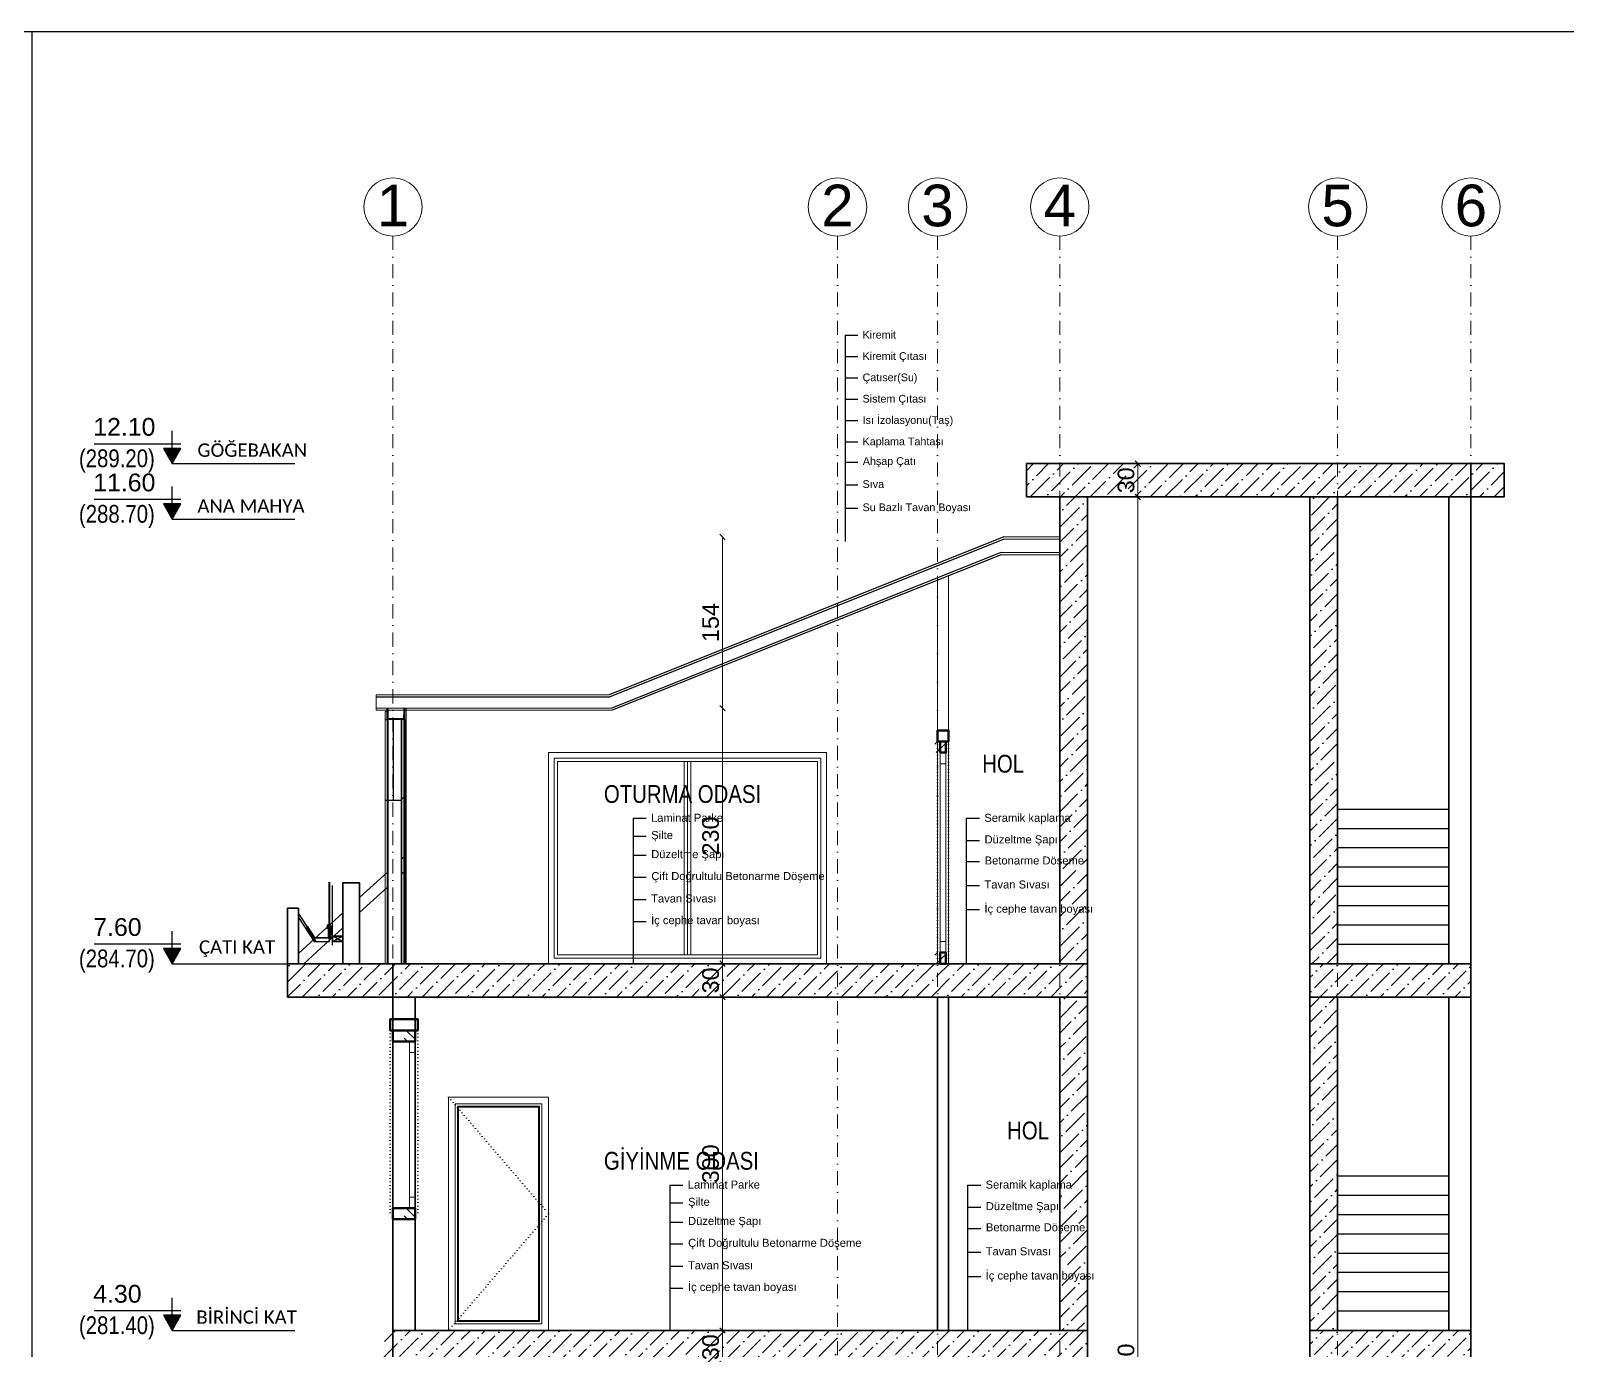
# Model space of a CAD drawing. Header units: millimetres. Extents: x 708 to 46452, y -4963 to 3960.
# Drawn here: x 21059 to 22442, y -3519 to -2332 of the extents above; entities that cross this region are included whole.
import ezdxf

# ---------------------------------------------------------------- set-up
doc = ezdxf.new("R2010")
doc.units = ezdxf.units.MM
for name, pattern in [('ACAD_ISO07W100', [3, 0, -3]), ('ACAD_ISO10W100', [18, 12, -3, 0, -3]), ('DASHDOT', [25.4, 12.7, -6.35, 0, -6.35])]:
    doc.linetypes.add(name, pattern=pattern)
for name, color, linetype, lineweight in [('00_IC_OLCU', 139, 'Continuous', 20), ('00_KOLON', 2, 'Continuous', 35), ('20', 1, 'Continuous', 0), ('AKS', 153, 'ACAD_ISO10W100', 20), ('aks ve noktalılar', 129, 'DASHDOT', 13), ('ARC-ATP-DUVAR', 7, 'Continuous', 40), ('BETONARME TARAMA', 8, 'Continuous', 25), ('CS DUVAR', 6, 'Continuous', 40), ('duvar', 6, 'Continuous', 35), ('KAPI', 133, 'Continuous', 20), ('Kapı ve Pencereler', 253, 'Continuous', 5), ('KESİTA$0$KAPLAMA', 33, 'Continuous', 25), ('KESİTA$0$Kolon', 164, 'Continuous', 35), ('KESİTA$0$OLUK', 201, 'Continuous', 25), ('KESİTA$0$STANDARD', 7, 'Continuous', 25), ('KESİTA$0$Y3', 155, 'Continuous', 25), ('KOLON', 7, 'Continuous', 50), ('Kolon Tarama', 163, 'Continuous', 13), ('Merdiven Noktalamaları', 251, 'ACAD_ISO07W100', 20), ('Y', 41, 'Continuous', 30), ('YAZI', 40, 'Continuous', 25), ('YD', 7, 'Continuous', 5), ('yerkapl', 8, 'Continuous', 5), ('Çerçeve', 8, 'Continuous', 30)]:
    doc.layers.add(name, color=color, linetype=linetype, lineweight=lineweight)
doc.layers.add('DIŞ KAPI', color=7, linetype='Continuous', lineweight=18, true_color=0x754806)
doc.layers.add('KP', color=1, linetype='Continuous')
doc.styles.add('arial_1_18', font='arial.ttf', dxfattribs={"height": 0.2})
doc.styles.get("Standard").update_dxf_attribs({"font": 'arial.ttf'})
doc.styles.add('şenşakrak', font='swissel.ttf', dxfattribs={"height": 10})
doc.dimstyles.new('ALP_OLCU', dxfattribs={"dimscale": 0, "dimtxt": 15, "dimasz": 5, "dimexe": 0.18, "dimexo": 0.06, "dimgap": 3, "dimtad": 1, "dimdec": 0, "dimrnd": 0.1, "dimzin": 9, "dimdsep": 46, "dimtxsty": 'Standard', "dimblk": 'OBLIQUE', "dimcen": 0, "dimse1": 1, "dimse2": 1, "dimclrd": 256, "dimclre": 256, "dimclrt": 53, "dimadec": 0, "dimazin": 0, "dimtfac": 1, "dimtdec": 0, "dimtix": 1, "dimtmove": 1, "dimatfit": 3, "dimldrblk": 'ARCHTICK', "dimfxl": 0.18, "dimtolj": 1, "dimlwd": -1, "dimarcsym": 0})

# ---------------------------------------------------------------- blocks, each defined once
blk = doc.blocks.new('160X160 PEN KESİT')
at = {"layer": 'Kolon Tarama'}
h = blk.add_hatch(dxfattribs=at)
h.set_pattern_fill('ANSI31', color=256, scale=2)
h.set_pattern_definition([(45, (84688.796, -97755), (-4.49012806, 4.49012806), [])])
h.paths.add_polyline_path([(9585.6, -22008.4), (9585.6, -21998.4), (9595.6, -21998.4), (9595.6, -22008.4)])
h = blk.add_hatch(dxfattribs=at)
h.set_pattern_fill('ANSI31', color=256, scale=2)
h.set_pattern_definition([(45, (84688.796, -97915), (-4.49012806, 4.49012806), [])])
h.paths.add_polyline_path([(9585.6, -22168.4), (9585.6, -22158.4), (9595.6, -22158.4), (9595.6, -22168.4)])
at = {"layer": 'Kapı ve Pencereler'}
for p, q in [((9585.6, -22148.9, 0), (9585.6, -22008.4, 0)), ((9585.6, -22148.9, 0), (9585.6, -22008.4, 0)), ((9590.6, -22008.4, 0), (9590.6, -22158.4, 0)), ((9590.6, -22008.4, 0), (9590.6, -22158.4, 0))]:
    blk.add_line(p, q, dxfattribs=at)
at = {"layer": 'Kapı ve Pencereler', "elevation": 0}
for points in [[(9605.6, -22008.4), (9585.6, -22008.4), (9585.6, -21998.4), (9605.6, -21998.4)], [(9585.6, -22008.4), (9590.6, -22008.4), (9590.6, -22018.4), (9585.6, -22018.4)], [(9590.6, -22008.4), (9605.6, -22008.4), (9605.6, -22158.4), (9590.6, -22158.4)], [(9590.6, -22008.4), (9605.6, -22008.4), (9605.6, -22158.4), (9590.6, -22158.4)], [(9585.6, -22148.4), (9590.6, -22148.4), (9590.6, -22158.4), (9585.6, -22158.4)], [(9605.6, -22168.4), (9585.6, -22168.4), (9585.6, -22158.4), (9605.6, -22158.4)]]:
    blk.add_lwpolyline(points, close=True, dxfattribs=at)
at = {"layer": 'KOLON', "elevation": 0}
for points in [[(9608.1, -21998.4), (9583.1, -21998.4), (9583.1, -21988.4), (9608.1, -21988.4)], [(9605.6, -22008.4), (9585.6, -22008.4), (9585.6, -21998.4), (9605.6, -21998.4)], [(9605.6, -22168.4), (9585.6, -22168.4), (9585.6, -22158.4), (9605.6, -22158.4)]]:
    blk.add_lwpolyline(points, close=True, dxfattribs=at)
at = {"layer": 'Merdiven Noktalamaları'}
for p, q in [((9583.1, -21998.4, 0), (9583.1, -22168.4, 0)), ((9608.1, -21998.4, 0), (9608.1, -22168.4, 0))]:
    blk.add_line(p, q, dxfattribs=at)
blk = doc.blocks.new('malzeme 2')
at = {"layer": 'Y'}
for p, q in [((0, 130.9), (11.8, 130.9)), ((0, 130.9), (0, 0)), ((0, 114.8), (11.8, 114.8)), ((0, 97.6), (11.8, 97.6)), ((0, 77.9), (11.8, 77.9)), ((0, 57.8), (11.8, 57.8)), ((0, 38.1), (11.8, 38.1))]:
    blk.add_line(p, q, dxfattribs=at)
at = {"layer": 'YD', "style": 'şenşakrak'}
for s, p in [('Laminat Parke', (16.2, 127.7)), ('Şilte', (16.4, 112.2)), ('Düzeltme Şapı', (16.4, 95)), ('Çift Doğrultulu Betonarme Döşeme', (16.5, 75.3)), ('Tavan Sıvası', (16.3, 55.1)), ('İç cephe tavan boyası', (16.3, 35.6))]:
    blk.add_text(s, height=7.2, dxfattribs=at).set_placement(p)
blk = doc.blocks.new('malzeme 1')
at = {"layer": 'Y'}
for p, q in [((0, 130.9), (11.8, 130.9)), ((0, 130.9), (0, 0)), ((0, 110.9), (11.8, 110.9)), ((0, 91.9), (11.8, 91.9)), ((0, 70.5), (11.8, 70.5)), ((0, 48.7), (11.8, 48.7))]:
    blk.add_line(p, q, dxfattribs=at)
at = {"layer": 'YD', "style": 'şenşakrak'}
for s, p in [('Seramik kaplama', (16.2, 127.7)), ('Düzeltme Şapı', (16.4, 108.3)), ('Betonarme Döşeme', (16.5, 89.3)), ('Tavan Sıvası', (16.3, 67.7)), ('İç cephe tavan boyası', (16.3, 45.9))]:
    blk.add_text(s, height=7.2, dxfattribs=at).set_placement(p)
blk = doc.blocks.new('gae')
at = {"layer": 'yerkapl'}
blk.add_hatch(color=256, dxfattribs=at).paths.add_polyline_path([(10.1, 17.5), (-10.1, 17.5), (0, 0)])
for p, q in [((0, 17.5), (0, 37.6)), ((0, 17.5), (0, 37.6)), ((-10.1, 22.5), (89.7, 22.5)), ((-10.1, 22.5), (89.7, 22.5)), ((0, 0), (-10.1, 17.5)), ((-10.1, 17.5), (10.1, 17.5)), ((0, 0), (-10.1, 17.5)), ((-10.1, 17.5), (10.1, 17.5)), ((10.1, 17.5), (0, 0)), ((10.1, 17.5), (0, 0))]:
    blk.add_line(p, q)
blk.add_lwpolyline([(0, 0), (-98.9, 0)])
blk = doc.blocks.new('UDTYUU')
blk.add_line((-169286.9, 45227.8), (-169397.4, 45227.8))
at = {"xscale": 0.7839999999999999, "yscale": 0.7839999999999999, "zscale": 0.7839999999999999}
blk.add_blockref('gae', (-169286.9, 45227.8), dxfattribs=at)
blk = doc.blocks.new('khjkjhkjh')
at = {"layer": 'Y'}
for p, q in [((645667.6, 4566150.1), (645667.6, 4565964.6)), ((645667.6, 4566150.1), (645678.9, 4566150.1)), ((645667.6, 4566130.9), (645678.9, 4566130.9)), ((645667.6, 4566111.7), (645678.9, 4566111.7)), ((645667.6, 4566092.5), (645678.9, 4566092.5)), ((645667.6, 4566073.3), (645678.9, 4566073.3)), ((645667.6, 4566054.2), (645678.9, 4566054.2)), ((645667.6, 4566035.9), (645678.9, 4566035.9)), ((645667.6, 4566015.4), (645678.9, 4566015.4)), ((645667.6, 4565994.5), (645678.9, 4565994.5))]:
    blk.add_line(p, q, dxfattribs=at)
at = {"layer": 'YD', "style": 'şenşakrak'}
for s, height, p in [('Kiremit', 6.91, (645683.2, 4566147.1)), ('Kiremit Çıtası', 6.912, (645683.2, 4566127.9)), ('Çatıser(Su)', 6.912, (645683.2, 4566108.7)), ('Sistem Çıtası', 6.912, (645683.2, 4566089.5)), ('Isı İzolasyonu(Taş)', 6.912, (645683.2, 4566070.3)), ('Kaplama Tahtası', 6.912, (645683.2, 4566051.1)), ('Ahşap Çatı', 6.91, (645683.4, 4566033.4)), ('Sıva', 6.91, (645683.2, 4566012.7)), ('Su Bazlı Tavan Boyası', 6.912, (645683.2, 4565991.8))]:
    blk.add_text(s, height=height, dxfattribs=at).set_placement(p)
blk = doc.blocks.new('_Oblique')
at = {"color": 0, "linetype": 'ByBlock', "lineweight": -2}
blk.add_line((-0.5, -0.5), (0.5, 0.5), dxfattribs=at)
blk = doc.blocks.new('*D1444')
at = {"layer": '00_IC_OLCU', "transparency": 16777216}
blk.add_line((22055.4, -4321), (22055.4, -2751), dxfattribs=at)
at = {"layer": 'Defpoints', "color": 0, "transparency": 16777216}
for p in [(22055.4, -2751), (22092.6, -2751), (22080.1, -4321)]:
    blk.add_point(p, dxfattribs=at)
at = {"layer": '00_IC_OLCU', "transparency": 16777216, "xscale": 5, "yscale": 5, "zscale": 5}
for p, rotation in [((22055.4, -2751), 90), ((22055.4, -4321), 270)]:
    blk.add_blockref('_Oblique', p, dxfattribs=dict(at, rotation=rotation))
at = {"layer": '00_IC_OLCU', "color": 53, "transparency": 16777216, "insert": (22044.8, -3536), "char_height": 15, "attachment_point": 5, "rotation": 90}
blk.add_mtext('\\A1;1570', dxfattribs=at)
blk = doc.blocks.new('_ArchTick')
at = {"color": 0, "linetype": 'ByBlock', "const_width": 0.15}
blk.add_lwpolyline([(-0.5, -0.5), (0.5, 0.5)], dxfattribs=at)
blk = doc.blocks.new('*D1445')
at = {"layer": '00_IC_OLCU', "transparency": 16777216}
blk.add_line((22055.4, -2751), (22055.4, -2721), dxfattribs=at)
at = {"layer": 'Defpoints', "color": 0, "transparency": 16777216}
for p in [(22055.4, -2721), (22055.4, -2721), (22092.6, -2751)]:
    blk.add_point(p, dxfattribs=at)
at = {"layer": '00_IC_OLCU', "transparency": 16777216, "xscale": 5, "yscale": 5, "zscale": 5}
for p, rotation in [((22055.4, -2721), 90), ((22055.4, -2751), 270)]:
    blk.add_blockref('_Oblique', p, dxfattribs=dict(at, rotation=rotation))
at = {"layer": '00_IC_OLCU', "color": 53, "transparency": 16777216, "insert": (22044.8, -2736), "char_height": 15, "attachment_point": 5, "rotation": 90}
blk.add_mtext('\\A1;30', dxfattribs=at)
blk = doc.blocks.new('*D1449')
at = {"layer": '00_IC_OLCU', "transparency": 16777216}
blk.add_line((21681.6, -3531), (21681.6, -3501), dxfattribs=at)
at = {"layer": 'Defpoints', "color": 0, "transparency": 16777216}
for p in [(21681.6, -3501), (21681.6, -3501), (21681.6, -3531)]:
    blk.add_point(p, dxfattribs=at)
at = {"layer": '00_IC_OLCU', "transparency": 16777216, "xscale": 5, "yscale": 5, "zscale": 5}
for p, rotation in [((21681.6, -3501), 90), ((21681.6, -3531), 270)]:
    blk.add_blockref('_Oblique', p, dxfattribs=dict(at, rotation=rotation))
at = {"layer": '00_IC_OLCU', "color": 53, "transparency": 16777216, "insert": (21671, -3516), "char_height": 15, "attachment_point": 5, "rotation": 90}
blk.add_mtext('\\A1;30', dxfattribs=at)
blk = doc.blocks.new('*D1450')
at = {"layer": '00_IC_OLCU', "transparency": 16777216}
blk.add_line((21681.6, -3501), (21681.6, -3201), dxfattribs=at)
at = {"layer": 'Defpoints', "color": 0, "transparency": 16777216}
for p in [(21663.1, -3201), (21681.6, -3201), (21681.6, -3501)]:
    blk.add_point(p, dxfattribs=at)
at = {"layer": '00_IC_OLCU', "transparency": 16777216, "xscale": 5, "yscale": 5, "zscale": 5}
for p, rotation in [((21681.6, -3201), 90), ((21681.6, -3501), 270)]:
    blk.add_blockref('_Oblique', p, dxfattribs=dict(at, rotation=rotation))
at = {"layer": '00_IC_OLCU', "color": 53, "transparency": 16777216, "insert": (21671, -3351), "char_height": 15, "attachment_point": 5, "rotation": 90}
blk.add_mtext('\\A1;300', dxfattribs=at)
blk = doc.blocks.new('*D1451')
at = {"layer": '00_IC_OLCU', "transparency": 16777216}
blk.add_line((21681.6, -3201), (21681.6, -3171), dxfattribs=at)
at = {"layer": 'Defpoints', "color": 0, "transparency": 16777216}
for p in [(21681.6, -3171), (21785.1, -3171), (21663.1, -3201)]:
    blk.add_point(p, dxfattribs=at)
at = {"layer": '00_IC_OLCU', "transparency": 16777216, "xscale": 5, "yscale": 5, "zscale": 5}
for p, rotation in [((21681.6, -3171), 90), ((21681.6, -3201), 270)]:
    blk.add_blockref('_Oblique', p, dxfattribs=dict(at, rotation=rotation))
at = {"layer": '00_IC_OLCU', "color": 53, "transparency": 16777216, "insert": (21671, -3186), "char_height": 15, "attachment_point": 5, "rotation": 90}
blk.add_mtext('\\A1;30', dxfattribs=at)
blk = doc.blocks.new('*D1452')
at = {"layer": '00_IC_OLCU', "transparency": 16777216}
blk.add_line((21681.6, -3171), (21681.6, -2941), dxfattribs=at)
at = {"layer": 'Defpoints', "color": 0, "transparency": 16777216}
for p in [(21582.1, -2941), (21681.6, -2941), (21785.1, -3171)]:
    blk.add_point(p, dxfattribs=at)
at = {"layer": '00_IC_OLCU', "transparency": 16777216, "xscale": 5, "yscale": 5, "zscale": 5}
for p, rotation in [((21681.6, -2941), 90), ((21681.6, -3171), 270)]:
    blk.add_blockref('_Oblique', p, dxfattribs=dict(at, rotation=rotation))
at = {"layer": '00_IC_OLCU', "color": 53, "transparency": 16777216, "insert": (21671, -3056), "char_height": 15, "attachment_point": 5, "rotation": 90}
blk.add_mtext('\\A1;230', dxfattribs=at)
blk = doc.blocks.new('*D1446')
at = {"layer": '00_IC_OLCU', "transparency": 16777216}
blk.add_line((21681.6, -2941), (21681.6, -2787), dxfattribs=at)
at = {"layer": 'Defpoints', "color": 0, "transparency": 16777216}
for p in [(21681.6, -2787), (21934.8, -2787), (21582.1, -2941)]:
    blk.add_point(p, dxfattribs=at)
at = {"layer": '00_IC_OLCU', "transparency": 16777216, "xscale": 5, "yscale": 5, "zscale": 5}
for p, rotation in [((21681.6, -2787), 90), ((21681.6, -2941), 270)]:
    blk.add_blockref('_Oblique', p, dxfattribs=dict(at, rotation=rotation))
at = {"layer": '00_IC_OLCU', "color": 53, "transparency": 16777216, "insert": (21671, -2864), "char_height": 15, "attachment_point": 5, "rotation": 90}
blk.add_mtext('\\A1;154', dxfattribs=at)

msp = doc.modelspace()

# ---------------------------------------------------------------- hatches: boundary and pattern name
at = {"layer": 'BETONARME TARAMA'}
h = msp.add_hatch(dxfattribs=at)
h.set_pattern_fill('ANSI36', color=256, scale=3)
h.set_pattern_definition([(45, (1932.024, -3892.023), (5.051394, 18.5217782), [23.8125, -4.7625, 0, -4.7625])])
h.paths.add_polyline_path([(21955.118, -2720.971), (22385.118, -2720.971), (22385.118, -2750.971), (22210.118, -2750.971), (21985.118, -2750.971), (21955.118, -2750.971)])
h.paths.add_polyline_path([(22210.118, -2750.971), (22235.118, -2750.971), (22235.118, -3170.971), (22210.118, -3170.971)])
h.paths.add_polyline_path([(21985.118, -2750.971), (22010.118, -2750.971), (22010.118, -3170.971), (21985.118, -3170.971)])
h = msp.add_hatch(dxfattribs=at)
h.set_pattern_fill('ANSI36', color=256, scale=3)
h.set_pattern_definition([(45, (9592.619, -3394.68), (5.051394, 18.521778), [23.8125, -4.7625, 0, -4.7625])])
h.paths.add_polyline_path([(21985.118, -3200.971), (22010.118, -3200.971), (22010.118, -3500.971), (21985.118, -3500.971)])
h.paths.add_polyline_path([(22210.118, -3200.971), (22235.118, -3200.971), (22235.118, -3500.971), (22210.118, -3500.971)])
h.paths.add_polyline_path([(22210.118, -3200.971), (22210.118, -3170.971), (22355.118, -3170.971), (22355.118, -3200.971)])
h.paths.add_polyline_path([(22010.118, -3170.971), (22010.118, -3200.971), (21290.118, -3200.971), (21290.118, -3170.971)])
h = msp.add_hatch(dxfattribs=at)
h.set_pattern_fill('ANSI36', color=256, scale=3)
h.set_pattern_definition([(45, (9592.619, -3724.68), (5.051394, 18.521778), [23.8125, -4.7625, 0, -4.7625])])
h.paths.add_polyline_path([(21985.118, -3530.971), (22010.118, -3530.971), (22010.118, -3830.971), (21985.118, -3830.971)])
h.paths.add_polyline_path([(22210.118, -3530.971), (22235.118, -3530.971), (22235.118, -3830.971), (22210.118, -3830.971)])
h.paths.add_polyline_path([(22210.118, -3530.971), (22210.118, -3500.971), (22355.118, -3500.971), (22355.118, -3530.971)])
h.paths.add_polyline_path([(22010.118, -3500.971), (22010.118, -3530.971), (21375.118, -3530.971), (21375.118, -3500.971)])
at = {"layer": 'Kolon Tarama'}
h = msp.add_hatch(dxfattribs=at)
h.set_pattern_fill('ANSI31', color=256, scale=2)
h.set_pattern_definition([(45, (97013.736, -78727.5283), (-4.49012806, 4.49012806), [])])
h.paths.add_polyline_path([(21882.618, -2980.971), (21882.618, -2970.971), (21872.618, -2970.971), (21872.618, -2980.971)])
h = msp.add_hatch(dxfattribs=at)
h.set_pattern_fill('ANSI31', color=256, scale=2)
h.set_pattern_definition([(45, (97013.736, -78917.5283), (-4.49012806, 4.49012806), [])])
h.paths.add_polyline_path([(21882.618, -3170.971), (21882.618, -3160.971), (21872.618, -3160.971), (21872.618, -3170.971)])

# ---------------------------------------------------------------- linework, layer by layer
msp.add_line((21330.53, -3100.619), (21330.53, -3154.396))
at = {"lineweight": -2}
for p, q in [((21328.531, -3137.24), (21330.531, -3147.241)), ((21328.531, -3147.241), (21330.531, -3137.24)), ((21328.531, -3137.24), (21330.531, -3147.241)), ((21328.531, -3147.241), (21330.531, -3137.24)), ((21328.531, -3137.446), (21330.531, -3147.447)), ((21328.531, -3147.447), (21330.531, -3137.446)), ((21328.531, -3137.446), (21330.531, -3147.447)), ((21328.531, -3147.447), (21330.531, -3137.446))]:
    msp.add_line(p, q, dxfattribs=at)
for points in [[(21385.649, -3023.77), (21385.649, -2950.917)], [(21378.123, -3023.77), (21393.176, -3023.77)], [(21290.118, -3121.005), (21290.178, -3120.971)]]:
    msp.add_lwpolyline(points)
at = {"color": 251, "true_color": 0x636466}
for points in [[(22335.118, -3032.091), (22235.118, -3032.091)], [(22335.118, -3049.451), (22235.118, -3049.451)], [(22335.118, -3066.811), (22235.118, -3066.811)], [(22335.118, -3084.171), (22235.118, -3084.171)], [(22335.118, -3101.531), (22235.118, -3101.531)], [(22335.118, -3118.891), (22235.118, -3118.891)], [(22335.118, -3136.251), (22235.118, -3136.251)], [(22335.118, -3153.611), (22235.118, -3153.611)], [(22335.118, -3362.091), (22235.118, -3362.091)], [(22335.118, -3379.451), (22235.118, -3379.451)], [(22335.118, -3396.811), (22235.118, -3396.811)], [(22335.118, -3414.171), (22235.118, -3414.171)], [(22335.118, -3431.531), (22235.118, -3431.531)], [(22335.118, -3448.891), (22235.118, -3448.891)], [(22335.118, -3466.251), (22235.118, -3466.251)], [(22335.118, -3483.611), (22235.118, -3483.611)]]:
    msp.add_lwpolyline(points, dxfattribs=at)
at = {"lineweight": -2}
for points in [[(21330.531, -3147.241), (21330.531, -3147.241), (21328.531, -3147.241), (21328.531, -3137.24), (21330.531, -3137.24), (21330.531, -3147.241)], [(21330.531, -3147.241), (21330.531, -3147.241), (21328.531, -3147.241), (21328.531, -3137.24), (21330.531, -3137.24), (21330.531, -3147.241)], [(21330.531, -3147.447), (21330.531, -3147.447), (21328.531, -3147.447), (21328.531, -3137.446), (21330.531, -3137.446), (21330.531, -3147.447)], [(21330.531, -3147.447), (21330.531, -3147.447), (21328.531, -3147.447), (21328.531, -3137.446), (21330.531, -3137.446), (21330.531, -3147.447)]]:
    msp.add_lwpolyline(points, dxfattribs=at)
at = {"layer": '00_KOLON'}
for p, q in [((22355.118, -2720.971), (21955.118, -2720.971)), ((21977.118, -2720.971), (22355.118, -2720.971)), ((22355.118, -3170.971), (22355.118, -2720.971)), ((21985.118, -2750.971), (21955.118, -2750.971)), ((22210.118, -2750.971), (21985.118, -2750.971)), ((22355.118, -2750.971), (22210.118, -2750.971)), ((22335.118, -3170.971), (22335.118, -2750.971)), ((21340.118, -3097.92), (21340.118, -3170.971)), ((21290.118, -3120.971), (21300.178, -3120.971)), ((21300.178, -3120.971), (21300.118, -3170.983)), ((21340.118, -3120.971), (21340.118, -3170.971)), ((21380.178, -3121.068), (21380.118, -3171.08)), ((22010.118, -3170.971), (21290.118, -3170.971)), ((21290.118, -3200.971), (21290.118, -3170.971)), ((21385.118, -3530.971), (21385.118, -3170.971)), ((22010.118, -3500.971), (22010.118, -3170.971)), ((22210.118, -3500.971), (22210.118, -3170.971)), ((22355.118, -3170.971), (22210.118, -3170.971)), ((22355.118, -3860.971), (22355.118, -3170.971)), ((22010.118, -3200.971), (21290.118, -3200.971)), ((21405.118, -3500.971), (21405.118, -3200.971)), ((21875.118, -3500.971), (21875.118, -3200.971)), ((21885.118, -3500.971), (21885.118, -3200.971)), ((21985.118, -3500.971), (21985.118, -3200.971)), ((22355.118, -3200.971), (22210.118, -3200.971)), ((22235.118, -3500.971), (22235.118, -3200.971)), ((22335.118, -3500.971), (22335.118, -3200.971)), ((21385.118, -3860.971), (21385.118, -3500.971)), ((22010.118, -3500.971), (21385.118, -3500.971)), ((22010.118, -3830.971), (22010.118, -3500.971)), ((22210.118, -3830.971), (22210.118, -3500.971)), ((22355.118, -3500.971), (22210.118, -3500.971)), ((22355.118, -4210.971), (22355.118, -3500.971))]:
    msp.add_line(p, q, dxfattribs=at)
for points in [[(21955.118, -2750.971), (21955.118, -2720.971)], [(22355.118, -2720.971), (22385.118, -2720.971), (22385.118, -2750.971)], [(21985.118, -3170.971), (21985.118, -2750.971)], [(22010.118, -3170.971), (22010.118, -2750.971)], [(22210.118, -3170.971), (22210.118, -2750.971)], [(22235.118, -3170.971), (22235.118, -2750.971)], [(22355.118, -2750.971), (22385.118, -2750.971)], [(21340.118, -3170.971), (21340.118, -3098.287), (21355.118, -3098.287), (21355.118, -3170.971)], [(21290.178, -3120.971), (21290.118, -3170.971)]]:
    msp.add_lwpolyline(points, dxfattribs=at)
at = {"layer": '20'}
for p, q in [((21985.118, -2786.971), (21934.763, -2786.971)), ((21985.118, -2788.971), (21935.148, -2788.971)), ((21932.074, -2800.971), (21985.118, -2800.971)), ((21932.459, -2802.971), (21985.118, -2802.971)), ((21875.118, -2825.908), (21875.118, -3170.971)), ((21885.118, -2821.908), (21885.118, -3170.971)), ((21579.763, -2928.971), (21370.118, -2928.971)), ((21370.118, -2928.971), (21370.118, -2942.971)), ((21370.118, -2940.971), (21582.074, -2940.971)), ((21370.118, -2942.971), (21582.459, -2942.971)), ((21396.976, -3019.059), (21392.265, -3023.77))]:
    msp.add_line(p, q, dxfattribs=at)
at = {"layer": 'AKS', "color": 30, "linetype": 'Continuous', "lineweight": 5}
for centre in [(21385.118, -2490.052), (21785.118, -2490.052), (21875.118, -2490.052), (21985.118, -2490.052), (22235.118, -2490.052), (22355.118, -2490.052)]:
    msp.add_circle(centre, 26.25, dxfattribs=at)
at = {"layer": 'aks ve noktalılar'}
for points in [[(21385.118, -4772.721), (21385.118, -2516.302)], [(21785.118, -4772.721), (21785.118, -2516.302)], [(21875.118, -4772.721), (21875.118, -2516.302)], [(21985.118, -4772.721), (21985.118, -2516.302)], [(22235.118, -4772.721), (22235.118, -2516.302)], [(22355.118, -4772.721), (22355.118, -2516.302)]]:
    msp.add_lwpolyline(points, dxfattribs=at)
at = {"layer": 'CS DUVAR'}
for p, q in [((21380.118, -2940.917), (21380.118, -3170.917)), ((21380.118, -2950.917), (21380.118, -2940.917)), ((21395.118, -2940.917), (21395.118, -3170.917)), ((21395.118, -2950.917), (21380.118, -2950.917)), ((21395.118, -2950.917), (21395.118, -2946.934))]:
    msp.add_line(p, q, dxfattribs=at)
at = {"layer": 'DIŞ KAPI'}
for p, q in [((21647.118, -2988.971), (21647.118, -3070.971)), ((21650.118, -2988.971), (21650.118, -3070.971)), ((21653.118, -2988.971), (21653.118, -3070.971)), ((21647.118, -3162.971), (21647.118, -3070.971)), ((21650.118, -3162.971), (21650.118, -3070.971)), ((21653.118, -3162.971), (21653.118, -3070.971))]:
    msp.add_line(p, q, dxfattribs=at)
for points in [[(21775.118, -3070.971), (21775.118, -2980.971), (21525.118, -2980.971), (21525.118, -3070.971)], [(21770.118, -3070.971), (21770.118, -2985.971), (21530.118, -2985.971), (21530.118, -3070.971)], [(21767.118, -3070.971), (21767.118, -2988.971), (21533.118, -2988.971), (21533.118, -3070.971)], [(21775.118, -3070.971), (21775.118, -3170.971), (21525.118, -3170.971), (21525.118, -3070.971)], [(21770.118, -3070.971), (21770.118, -3165.971), (21530.118, -3165.971), (21530.118, -3070.971)], [(21767.118, -3070.971), (21767.118, -3162.971), (21533.118, -3162.971), (21533.118, -3070.971)]]:
    msp.add_lwpolyline(points, dxfattribs=at)
at = {"layer": 'duvar'}
msp.add_lwpolyline([(21340.118, -3170.971), (21340.118, -3098.115), (21355.118, -3098.287), (21355.118, -3170.971), (21340.118, -3170.971)], dxfattribs=at)
at = {"layer": 'KAPI'}
for p, q in [((21378.123, -2951.33), (21378.123, -3170.917)), ((21380.118, -2950.917), (21395.118, -2950.917)), ((21380.118, -2953.917), (21380.118, -3170.917)), ((21392.476, -3170.917), (21392.476, -2950.917)), ((21393.176, -3170.917), (21393.176, -2950.917)), ((21396.276, -3170.917), (21396.276, -2951.842)), ((21396.976, -3170.917), (21396.976, -2951.573))]:
    msp.add_line(p, q, dxfattribs=at)
msp.add_lwpolyline([(21380.118, -2951.667), (21380.118, -2944.167), (21378.518, -2944.167, 0.41421356), (21378.118, -2944.567), (21378.118, -2951.267, 0.41421356), (21378.518, -2951.667)], format="xyb", close=True, dxfattribs=at)
msp.add_lwpolyline([(21397.118, -2940.917), (21397.118, -2951.267, -0.41421356), (21396.718, -2951.667), (21395.118, -2951.667), (21395.118, -2946.934)], format="xyb", dxfattribs=at)
at = {"layer": 'Kapı ve Pencereler'}
for p, q in [((21877.618, -2980.971), (21877.618, -3160.971, 0)), ((21877.618, -2980.971), (21877.618, -3160.971, 0)), ((21882.618, -3151.387, 0), (21882.618, -2980.971)), ((21882.618, -3151.387, 0), (21882.618, -2980.971))]:
    msp.add_line(p, q, dxfattribs=at)
for points in [[(21877.618, -2980.971), (21882.618, -2980.971), (21882.618, -2970.971), (21877.618, -2970.971)], [(21877.618, -2980.971), (21877.618, -2980.971), (21877.618, -3160.971), (21877.618, -3160.971)], [(21877.618, -2980.971), (21877.618, -2980.971), (21877.618, -3160.971), (21877.618, -3160.971)], [(21882.618, -2980.971), (21877.618, -2980.971), (21877.618, -2990.971), (21882.618, -2990.971)], [(21882.618, -3150.971), (21877.618, -3150.971), (21877.618, -3160.971), (21882.618, -3160.971)], [(21877.618, -3170.971), (21882.618, -3170.971), (21882.618, -3160.971), (21877.618, -3160.971)], [(21435.118, -3500.971), (21525.118, -3500.971), (21525.118, -3290.971), (21435.118, -3290.971)], [(21441.118, -3494.971), (21519.118, -3494.971), (21519.118, -3296.971), (21441.118, -3296.971)], [(21443.118, -3492.971), (21517.118, -3492.971), (21517.118, -3298.971), (21443.118, -3298.971)], [(21444.118, -3491.971), (21516.118, -3491.971), (21516.118, -3299.971), (21444.118, -3299.971)]]:
    msp.add_lwpolyline(points, close=True, dxfattribs=at)
at = {"layer": 'KESİTA$0$KAPLAMA', "lineweight": -2}
for p, q in [((21328.531, -3135.73), (21329.008, -3137.176)), ((21328.531, -3135.73), (21329.008, -3137.176)), ((21328.531, -3135.936), (21329.008, -3137.382)), ((21328.531, -3135.936), (21329.008, -3137.382))]:
    msp.add_line(p, q, dxfattribs=at)
at = {"layer": 'KESİTA$0$Kolon', "lineweight": -2}
for p, q in [((21327.53, -3100.009), (21327.53, -3147.915)), ((21327.53, -3100.009), (21327.53, -3147.915)), ((21327.531, -3097.715), (21327.531, -3147.709)), ((21327.531, -3097.715), (21327.531, -3147.709)), ((21328.03, -3097.435), (21328.03, -3148.449)), ((21328.031, -3097.435), (21328.031, -3148.243)), ((21314.534, -3147.707), (21300.173, -3125.592)), ((21316.056, -3150.968), (21307.725, -3138.14)), ((21314.534, -3147.707), (21308.145, -3137.868))]:
    msp.add_line(p, q, dxfattribs=at)
for points in [[(21300.168, -3129.447), (21314.144, -3150.968), (21328.031, -3150.968), (21328.031, -3097.435)], [(21312.622, -3147.707), (21327.531, -3147.707)]]:
    msp.add_lwpolyline(points, dxfattribs=at)
at = {"layer": 'KESİTA$0$OLUK', "lineweight": -2}
for p, q in [((21314.87, -3147.307), (21308.292, -3137.176)), ((21314.87, -3147.307), (21308.292, -3137.176)), ((21326.048, -3136.318), (21326.048, -3138.524)), ((21326.048, -3136.318), (21327.131, -3136.318)), ((21326.048, -3136.318), (21326.048, -3138.524)), ((21326.048, -3136.318), (21327.131, -3136.318)), ((21326.049, -3136.112), (21326.049, -3138.318)), ((21326.049, -3136.112), (21327.131, -3136.112)), ((21326.049, -3136.112), (21326.049, -3138.318)), ((21326.049, -3136.112), (21327.131, -3136.112)), ((21326.548, -3136.718), (21326.548, -3138.818)), ((21326.548, -3136.718), (21326.548, -3138.818)), ((21326.549, -3136.512), (21326.549, -3138.612)), ((21326.549, -3136.512), (21326.549, -3138.612)), ((21327.131, -3136.112), (21327.131, -3147.307)), ((21327.131, -3136.318), (21327.131, -3147.513)), ((21325.603, -3138.612), (21326.549, -3138.612)), ((21325.603, -3138.612), (21326.549, -3138.612)), ((21325.603, -3138.818), (21326.548, -3138.818)), ((21325.603, -3138.818), (21326.548, -3138.818))]:
    msp.add_line(p, q, dxfattribs=at)
msp.add_lwpolyline([(21312.959, -3147.307), (21327.131, -3147.307), (21327.131, -3136.112)], dxfattribs=at)
at = {"layer": 'KESİTA$0$STANDARD', "color": 240, "linetype": 'ByBlock', "lineweight": 13}
for p, q in [((21329.029, -3137.24), (21328.495, -3135.621)), ((21329.029, -3137.24), (21328.495, -3135.621)), ((21329.029, -3137.446), (21328.495, -3135.827)), ((21329.029, -3137.446), (21328.495, -3135.827)), ((21330.835, -3142.713), (21330.531, -3141.791)), ((21330.835, -3142.713), (21330.531, -3141.791)), ((21330.835, -3142.919), (21330.531, -3141.997)), ((21330.835, -3142.919), (21330.531, -3141.997))]:
    msp.add_line(p, q, dxfattribs=at)
at = {"layer": 'KESİTA$0$Y3', "lineweight": -2}
for p, q in [((21340.118, -3145.968, 705.999), (21331.057, -3150.968)), ((21340.118, -3150.968, 705.999), (21331.057, -3145.968)), ((21340.118, -3145.968, 705.999), (21331.057, -3150.968)), ((21340.118, -3150.968, 705.999), (21331.057, -3145.968)), ((21340.117, -3146.174, 705.999), (21331.057, -3151.174)), ((21340.117, -3151.174, 705.999), (21331.057, -3146.174)), ((21340.117, -3146.174, 705.999), (21331.057, -3151.174)), ((21340.117, -3151.174, 705.999), (21331.057, -3146.174))]:
    msp.add_line(p, q, dxfattribs=at)
for points in [[(21340.118, -3150.968), (21331.057, -3150.968), (21331.057, -3145.968), (21340.118, -3145.968)], [(21340.118, -3150.968), (21331.057, -3150.968), (21331.057, -3145.968), (21340.118, -3145.968)], [(21340.117, -3151.174), (21331.057, -3151.174), (21331.057, -3146.174), (21340.117, -3146.174)], [(21340.117, -3151.174), (21331.057, -3151.174), (21331.057, -3146.174), (21340.117, -3146.174)]]:
    msp.add_lwpolyline(points, close=True, dxfattribs=at)
at = {"layer": 'KOLON'}
for points in [[(21875.118, -2970.971), (21885.118, -2970.971), (21885.118, -2960.971), (21875.118, -2960.971)], [(21877.618, -2980.971), (21882.618, -2980.971), (21882.618, -2970.971), (21877.618, -2970.971)], [(21877.618, -3170.971), (21882.618, -3170.971), (21882.618, -3160.971), (21877.618, -3160.971)]]:
    msp.add_lwpolyline(points, close=True, dxfattribs=at)
at = {"layer": 'KP'}
for p, q in [((21934.763, -2786.971), (21579.763, -2928.971)), ((21935.148, -2788.971), (21580.148, -2930.971)), ((21932.074, -2800.971), (21582.074, -2940.971)), ((21932.459, -2802.971), (21582.459, -2942.971)), ((21370.118, -2930.971), (21580.148, -2930.971)), ((21396.976, -3073.03), (21392.476, -3077.155)), ((21380.143, -3088.46), (21355.118, -3111.4)), ((21396.976, -3086.596), (21392.476, -3090.721)), ((21380.143, -3102.026), (21355.118, -3124.966)), ((21340.118, -3138.716), (21304.93, -3170.971))]:
    msp.add_line(p, q, dxfattribs=at)
for points in [[(21340.118, -3125.15), (21300.129, -3161.806)], [(21290.131, -3170.971), (21290.118, -3170.983)]]:
    msp.add_lwpolyline(points, dxfattribs=at)
at = {"layer": 'Merdiven Noktalamaları'}
for p, q in [((21875.118, -2970.971), (21875.118, -3170.971)), ((21885.118, -2970.971), (21885.118, -3170.971)), ((21435.118, -3290.971), (21525.118, -3395.971)), ((21525.118, -3395.971), (21435.118, -3500.971))]:
    msp.add_line(p, q, dxfattribs=at)
at = {"layer": 'Çerçeve'}
for p, q in [((4940.496, -2332.719), (44558.889, -2331.52)), ((21060.431, -4962.621), (21060.431, -2331.859))]:
    msp.add_line(p, q, dxfattribs=at)

# ---------------------------------------------------------------- block references
msp.add_blockref('khjkjhkjh', (-623875.508, -4568755.547))
at = {"layer": 'ARC-ATP-DUVAR', "xscale": -1}
msp.add_blockref('160X160 PEN KESİT', (30990.687, 18767.471, 0), dxfattribs=at)
at = {"layer": 'duvar'}
for name, p in [('malzeme 2', (21601.106, -3170.971)), ('malzeme 1', (21901.031, -3170.971)), ('malzeme 2', (21634.241, -3500.971)), ('malzeme 1', (21902.156, -3500.971))]:
    msp.add_blockref(name, p, dxfattribs=at)
at = {"layer": 'YAZI', "xscale": -1}
for p in [(-148100.442, -47948.8), (-148100.442, -47998.8), (-148100.442, -48398.8), (-148100.442, -48728.8)]:
    msp.add_blockref('UDTYUU', p, dxfattribs=at)

# ---------------------------------------------------------------- texts
at = {"layer": 'AKS', "color": 30, "linetype": 'Continuous', "lineweight": 5, "style": 'arial_1_18'}
for s, p in [('1', (21370.551, -2507.494)), ('2', (21770.551, -2507.494)), ('3', (21860.551, -2507.494)), ('4', (21970.551, -2507.494)), ('5', (22220.551, -2507.494)), ('6', (22340.551, -2507.494))]:
    msp.add_text(s, height=37.5, dxfattribs=at).set_placement(p)
at = {"layer": 'YAZI', "color": 3, "char_height": 16, "width": 92.86722, "attachment_point": 1}
for s, insert in [('12.10', (21115.426, -2679.925)), ('11.60', (21115.426, -2729.925)), ('7.60', (21115.426, -3129.925)), ('4.30', (21115.426, -3459.925))]:
    msp.add_mtext(s, dxfattribs=dict(at, insert=insert))
at = {"layer": 'YAZI', "color": 2, "char_height": 16, "width": 80.64723, "attachment_point": 3}
for s, insert in [('{\\fArial Narrow|b0|i0|c162|p34;(289.20)}', (21170.809, -2708.191)), ('{\\fArial Narrow|b0|i0|c162|p34;(288.70)}', (21170.809, -2758.191)), ('{\\fArial Narrow|b0|i0|c162|p34;(284.70)}', (21170.809, -3158.191)), ('{\\fArial Narrow|b0|i0|c162|p34;(281.40)}', (21170.809, -3488.191))]:
    msp.add_mtext(s, dxfattribs=dict(at, insert=insert))
at = {"layer": 'YAZI'}
for s, insert, char_height, width, attachment_point in [('{\\fCalibri|b0|i0|c162|p34;GÖĞEBAKAN}', (21209.155, -2715.014), 12, 163.71145, 7), ('{\\fCalibri|b0|i0|c162|p34;ANA MAHYA}', (21209.155, -2765.014), 12, 163.71145, 7), ('{\\fArial Narrow|b0|i0|c162|p34;\\H0.7716x;HOL}', (21915.353, -2983.004), 20.736, 189.49447, 1), ('{\\fArial Narrow|b0|i0|c162|p34;\\H0.7716x;OTURMA ODASI}', (21574.891, -3010.261), 20.736, 189.49447, 1), ('{\\fCalibri|b0|i0|c162|p34;ÇATI KAT}', (21210.56, -3165.014), 12, 163.71145, 7), ('{\\fArial Narrow|b0|i0|c162|p34;\\H0.7716x;HOL}', (21937.752, -3313.004), 20.736, 189.49447, 1), ('{\\fArial Narrow|b0|i0|c162|p34;\\H0.7716x;GİYİNME ODASI}', (21574.891, -3340.261), 20.736, 189.49447, 1), ('{\\fCalibri|b0|i0|c162|p34;BİRİNCİ KAT}', (21208.177, -3495.014), 12, 163.71145, 7)]:
    msp.add_mtext(s, dxfattribs=dict(at, insert=insert, char_height=char_height, width=width, attachment_point=attachment_point))

# ---------------------------------------------------------------- dimensions: what is measured, and where the dimension line sits
at = {"layer": '00_IC_OLCU'}
for base, p1, p2, picture, middle in [((22055.443, -2720.971), (22092.618, -2750.971), (22055.443, -2720.971), '*D1445', (22044.779, -2735.971)), ((22055.443, -2750.971), (22080.118, -4320.971), (22092.618, -2750.971), '*D1444', (22044.784, -3535.971)), ((21681.622, -2786.971), (21582.074, -2940.971), (21934.763, -2786.971), '*D1446', (21670.963, -2863.971)), ((21681.622, -2940.971), (21785.118, -3170.971), (21582.074, -2940.971), '*D1452', (21670.958, -3055.971)), ((21681.622, -3170.971), (21663.118, -3200.971), (21785.118, -3170.971), '*D1451', (21670.958, -3185.971)), ((21681.622, -3200.971), (21681.622, -3500.971), (21663.118, -3200.971), '*D1450', (21670.958, -3350.971)), ((21681.622, -3500.971), (21681.622, -3530.971), (21681.622, -3500.971), '*D1449', (21670.958, -3515.971))]:
    dim = msp.add_linear_dim(base=base, p1=p1, p2=p2, angle=90, dimstyle='ALP_OLCU', override={"dimscale": 1}, dxfattribs=at)
    dim.commit()
    dim.dimension.update_dxf_attribs({"geometry": picture, "text_midpoint": middle})

doc.saveas('drawing.dxf')
